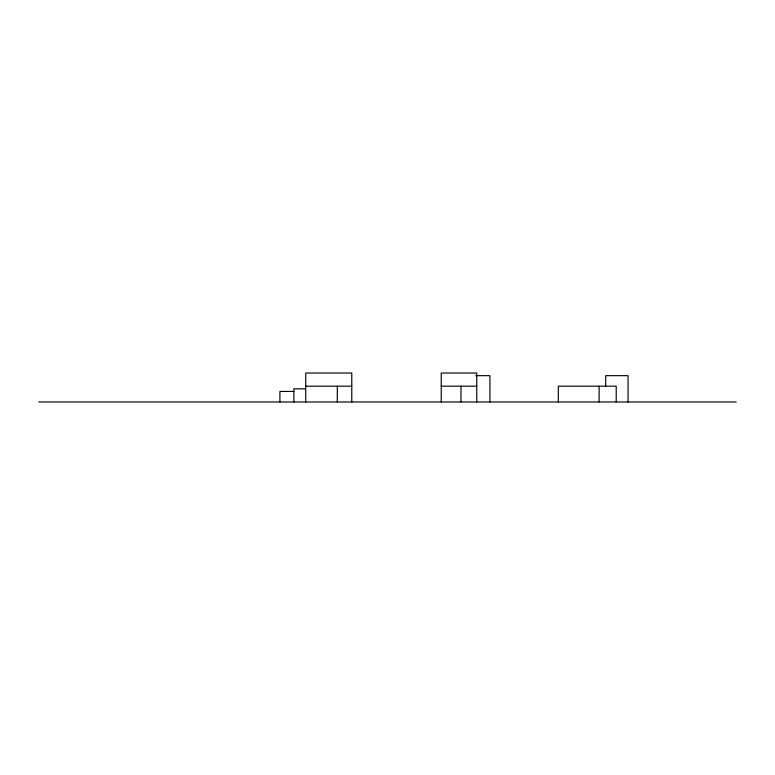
<?xml version="1.0" encoding="UTF-8"?>
<svg xmlns="http://www.w3.org/2000/svg" width="775" height="775" viewBox="0 0 775 775"><rect width="100%" height="100%" fill="white"/><g stroke="black" fill="none" stroke-linecap="round" stroke-linejoin="round"><path stroke-width="1.16" d="M475.792 375.662L489.916 375.662L489.916 401.973M305.728 386.183L351.772 386.183M441.237 386.183L476.761 386.183M305.35 388.817L293.89 388.817L293.89 401.973M293.822 391.443L279.911 391.443L279.911 401.973M38.75 401.973L736.25 401.973M628.06 401.973L628.06 375.662L605.701 375.662L605.701 386.425M616.222 401.973L616.222 386.183L558.329 386.183L558.329 401.973M599.114 386.183L599.114 401.973M476.761 401.973L476.761 373.027L441.237 373.027L441.237 401.973M460.98 386.183L460.98 401.973M351.772 401.973L351.772 373.027L305.728 373.027L305.728 401.973M337.299 386.183L337.299 401.973"/></g></svg>
